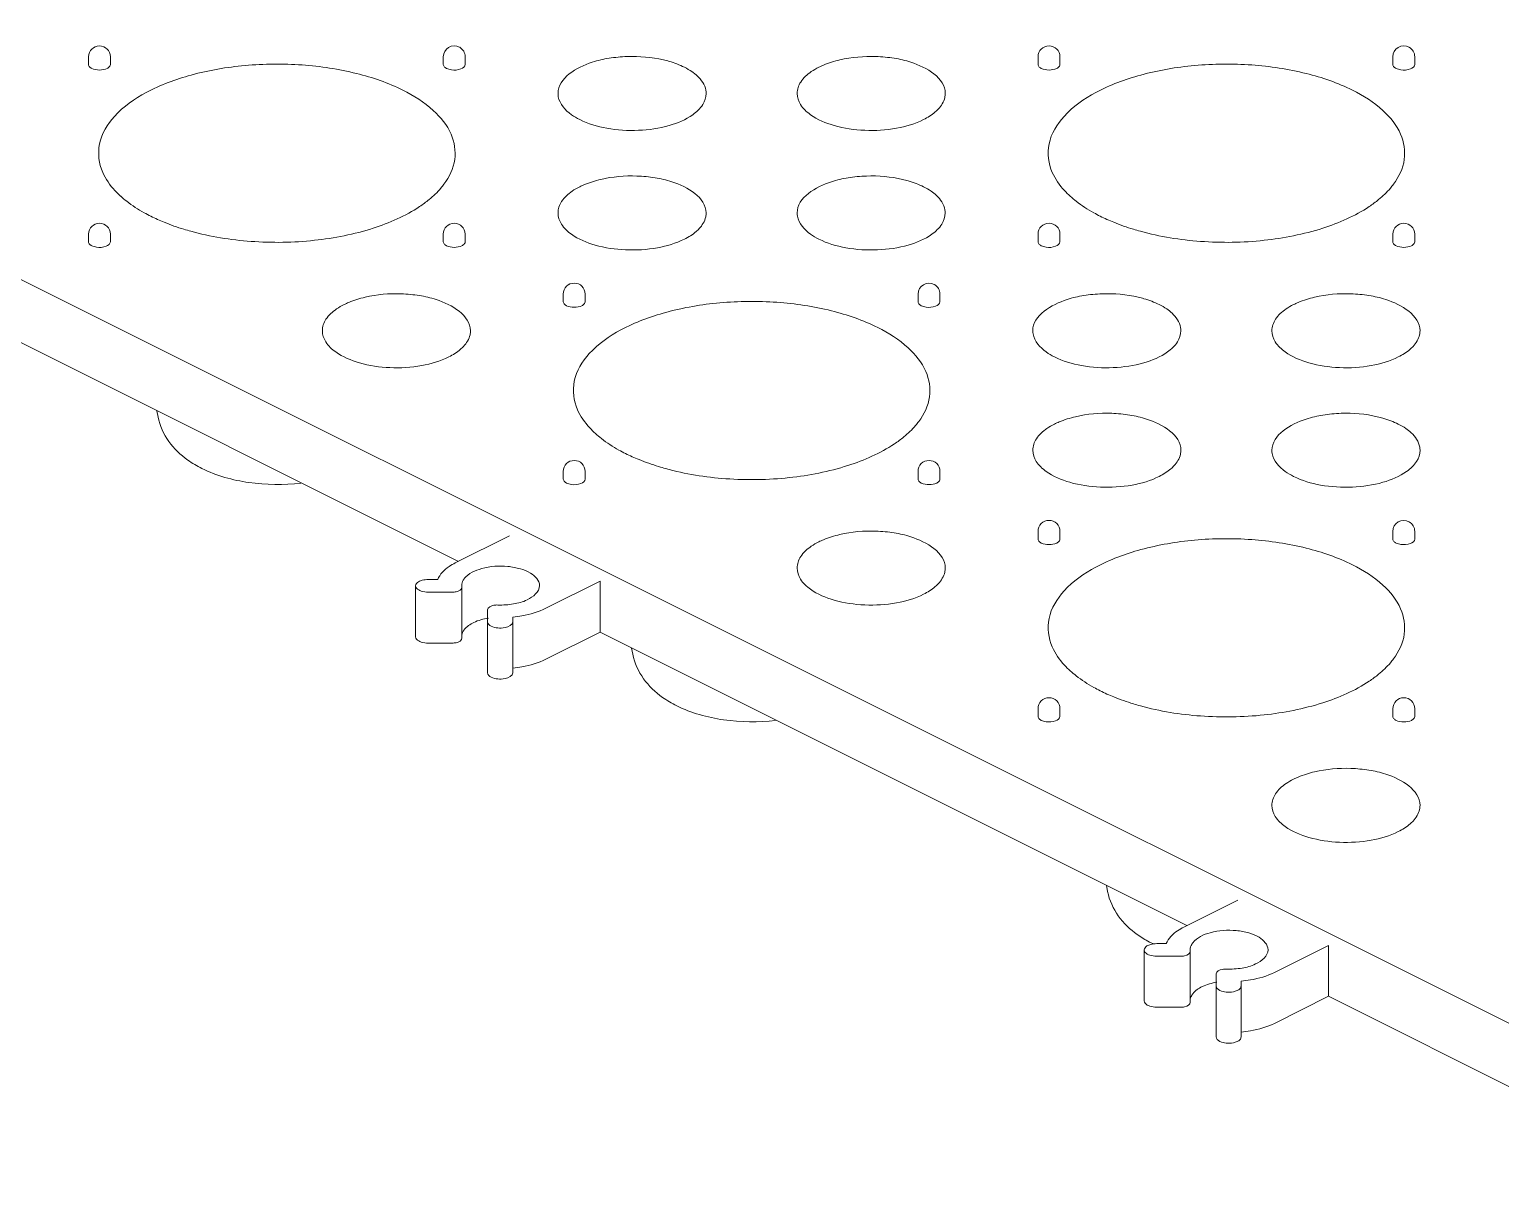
# Model space of a CAD drawing. Header units: millimetres. Extents: x 438 to 4638, y 478 to 3448.
# Drawn here: x 2893.2 to 2987.7, y 2395.2 to 2469.3 of the extents above; entities that cross this region are included whole.
import ezdxf

# ---------------------------------------------------------------- set-up
doc = ezdxf.new("R2010")
doc.units = ezdxf.units.MM

msp = doc.modelspace()

# ---------------------------------------------------------------- linework, layer by layer
at = {"lineweight": 5}
for p, q in [((3000.616, 2399.243), (2784.832, 2507.135)), ((2896.963, 2467.061), (2896.963, 2467.564)), ((2898.367, 2467.061), (2898.367, 2467.564)), ((2919.768, 2467.061), (2919.768, 2467.564)), ((2921.171, 2467.061), (2921.171, 2467.564)), ((2957.996, 2467.061), (2957.996, 2467.564)), ((2959.4, 2467.061), (2959.4, 2467.564)), ((2980.8, 2467.061), (2980.8, 2467.564)), ((2982.204, 2467.061), (2982.204, 2467.564)), ((2920.736, 2435.113), (2861.435, 2464.763)), ((2896.963, 2455.659), (2896.963, 2456.161)), ((2898.367, 2455.659), (2898.367, 2456.161)), ((2919.768, 2455.659), (2919.768, 2456.161)), ((2921.171, 2455.659), (2921.171, 2456.161)), ((2957.996, 2455.659), (2957.996, 2456.161)), ((2959.4, 2455.659), (2959.4, 2456.161)), ((2980.8, 2455.659), (2980.8, 2456.161)), ((2982.204, 2455.659), (2982.204, 2456.161)), ((2927.889, 2452.944), (2927.886, 2452.942)), ((2927.48, 2451.803), (2927.48, 2452.305)), ((2928.883, 2451.803), (2928.883, 2452.305)), ((2950.284, 2451.803), (2950.284, 2452.305)), ((2951.688, 2451.803), (2951.688, 2452.305)), ((2901.434, 2444.398), (2901.353, 2444.804)), ((2928.473, 2441.542), (2928.474, 2441.541)), ((2927.48, 2440.401), (2927.48, 2440.903)), ((2928.883, 2440.401), (2928.883, 2440.903)), ((2950.284, 2440.401), (2950.284, 2440.903)), ((2951.688, 2440.401), (2951.688, 2440.903)), ((2957.996, 2436.545), (2957.996, 2437.047)), ((2959.4, 2436.545), (2959.4, 2437.047)), ((2980.8, 2436.545), (2980.8, 2437.047)), ((2982.204, 2436.545), (2982.204, 2437.047)), ((2924.013, 2436.751), (2920.538, 2435.014)), ((2919.407, 2433.949), (2918.796, 2433.949)), ((2917.988, 2430.267), (2917.988, 2433.544)), ((2918.796, 2433.14), (2920.347, 2433.14)), ((2920.956, 2433.467), (2920.952, 2433.558)), ((2920.956, 2433.467), (2920.956, 2430.19)), ((2926.365, 2432.101), (2929.839, 2433.838)), ((2929.839, 2430.561), (2929.839, 2433.838)), ((2922.616, 2432.006), (2922.616, 2427.953)), ((2924.233, 2427.953), (2924.233, 2431.535)), ((2926.365, 2428.824), (2929.839, 2430.561)), ((2967.561, 2411.7), (2929.839, 2430.561)), ((2918.796, 2429.863), (2920.347, 2429.863)), ((2931.95, 2429.14), (2931.869, 2429.546)), ((2957.996, 2425.143), (2957.996, 2425.645)), ((2959.4, 2425.143), (2959.4, 2425.645)), ((2980.8, 2425.143), (2980.8, 2425.645)), ((2982.204, 2425.143), (2982.204, 2425.645)), ((2962.466, 2413.881), (2962.385, 2414.288)), ((2970.838, 2413.339), (2967.364, 2411.602)), ((2966.232, 2410.536), (2965.621, 2410.536)), ((2973.19, 2408.689), (2976.664, 2410.426)), ((2976.664, 2407.149), (2976.664, 2410.426)), ((2964.813, 2406.855), (2964.813, 2410.132)), ((2965.621, 2409.727), (2967.172, 2409.727)), ((2967.781, 2410.055), (2967.777, 2410.145)), ((2967.781, 2410.055), (2967.781, 2406.778)), ((2969.441, 2408.593), (2969.441, 2404.541)), ((2971.058, 2404.541), (2971.058, 2408.123)), ((2973.19, 2405.412), (2976.664, 2407.149)), ((3000.616, 2395.173), (2976.664, 2407.149)), ((2965.621, 2406.45), (2967.172, 2406.45))]:
    msp.add_line(p, q, dxfattribs=at)
for centre, radius, start, end in [((2897.665, 2467.564), 0.702, 0, 180), ((2920.469, 2467.564), 0.702, 61.60439, 180), ((2920.469, 2467.564), 0.702, 0, 59.73746), ((2958.698, 2467.564), 0.702, 0, 180), ((2981.502, 2467.564), 0.702, 61.60439, 180), ((2981.502, 2467.564), 0.702, 0, 59.73746), ((2928.342, 2465.203), 1.203, 179.97906, 189.90823), ((2935.456, 2465.204), 1.203, 359.97906, 9.90823), ((2903.603, 2463.647), 6.814, 227.83628, 232.08199), ((2964.635, 2463.647), 6.814, 227.83628, 232.08199), ((2950.826, 2457.519), 1.203, 359.97906, 9.90823), ((2897.665, 2456.161), 0.702, 0, 180), ((2906.467, 2468.35), 12.337, 243.50589, 247.92841), ((2920.469, 2456.161), 0.702, 0, 180), ((2943.711, 2457.518), 1.203, 179.97906, 189.90823), ((2958.698, 2456.161), 0.702, 0, 180), ((2967.499, 2468.35), 12.337, 243.50589, 247.92841), ((2981.502, 2456.161), 0.702, 0, 180), ((2928.182, 2452.305), 0.702, 0, 180), ((2950.986, 2452.305), 0.702, 61.60439, 180), ((2950.986, 2452.305), 0.702, 0, 59.73746), ((2965.973, 2449.946), 1.203, 359.97906, 9.90823), ((2958.858, 2449.945), 1.203, 179.97906, 189.90823), ((2934.119, 2448.389), 6.814, 227.83628, 232.08199), ((2981.342, 2442.261), 1.203, 359.97906, 9.90823), ((2928.182, 2440.903), 0.702, 0, 180), ((2936.983, 2453.092), 12.337, 243.50589, 247.92841), ((2950.986, 2440.903), 0.702, 0, 180), ((2974.227, 2442.26), 1.203, 179.97906, 189.90823), ((2958.698, 2437.047), 0.702, 0, 180), ((2981.502, 2437.047), 0.702, 61.60439, 180), ((2981.502, 2437.047), 0.702, 0, 59.73746), ((2964.635, 2433.131), 6.814, 227.83628, 232.08199), ((2967.499, 2437.833), 12.337, 243.50589, 247.92841), ((2958.698, 2425.645), 0.702, 0, 180), ((2981.502, 2425.645), 0.702, 0, 180), ((2965.669, 2411.559), 1.055, 240.53764, 258.19962)]:
    msp.add_arc(centre, radius, start, end, dxfattribs=at)
for points in [[(2896.964, 2467.061), (2896.964, 2467.03), (2896.973, 2466.998), (2896.987, 2466.971)], [(2919.768, 2467.061), (2919.768, 2467.03), (2919.777, 2466.998), (2919.791, 2466.971)], [(2957.996, 2467.061), (2957.996, 2467.03), (2958.005, 2466.998), (2958.02, 2466.971)], [(2980.8, 2467.061), (2980.8, 2467.03), (2980.809, 2466.998), (2980.824, 2466.971)], [(2919.973, 2466.813), (2920.071, 2466.764), (2920.18, 2466.737), (2920.288, 2466.722)], [(2935.265, 2466.886), (2935.432, 2466.803), (2935.594, 2466.709), (2935.748, 2466.604)], [(2943.419, 2466.604), (2943.573, 2466.709), (2943.735, 2466.803), (2943.902, 2466.886)], [(2981.006, 2466.813), (2981.103, 2466.764), (2981.212, 2466.737), (2981.32, 2466.722)], [(2928.05, 2458.919), (2928.204, 2459.025), (2928.366, 2459.118), (2928.533, 2459.202)], [(2950.634, 2459.202), (2950.801, 2459.118), (2950.963, 2459.025), (2951.117, 2458.919)], [(2918.854, 2458.379), (2918.659, 2458.218), (2918.455, 2458.068), (2918.245, 2457.928)], [(2979.887, 2458.379), (2979.691, 2458.218), (2979.487, 2458.068), (2979.277, 2457.928)], [(2896.964, 2455.659), (2896.963, 2455.628), (2896.973, 2455.596), (2896.987, 2455.569)], [(2897.169, 2455.411), (2897.267, 2455.362), (2897.376, 2455.335), (2897.484, 2455.32)], [(2919.768, 2455.659), (2919.768, 2455.628), (2919.777, 2455.596), (2919.791, 2455.569)], [(2957.996, 2455.659), (2957.996, 2455.628), (2958.005, 2455.596), (2958.02, 2455.569)], [(2958.201, 2455.411), (2958.299, 2455.362), (2958.408, 2455.335), (2958.516, 2455.32)], [(2980.8, 2455.659), (2980.8, 2455.628), (2980.809, 2455.596), (2980.824, 2455.569)], [(2912.903, 2451.345), (2913.057, 2451.45), (2913.219, 2451.544), (2913.386, 2451.627)], [(2927.48, 2451.803), (2927.48, 2451.772), (2927.489, 2451.74), (2927.504, 2451.712)], [(2950.284, 2451.803), (2950.284, 2451.772), (2950.293, 2451.74), (2950.308, 2451.712)], [(2950.489, 2451.555), (2950.587, 2451.506), (2950.696, 2451.479), (2950.804, 2451.464)], [(2965.781, 2451.628), (2965.948, 2451.545), (2966.11, 2451.451), (2966.264, 2451.346)], [(2973.936, 2451.346), (2974.089, 2451.451), (2974.251, 2451.545), (2974.418, 2451.628)], [(2958.566, 2443.661), (2958.72, 2443.767), (2958.882, 2443.86), (2959.049, 2443.944)], [(2981.151, 2443.944), (2981.317, 2443.86), (2981.48, 2443.767), (2981.633, 2443.661)], [(2949.37, 2443.12), (2949.175, 2442.96), (2948.971, 2442.81), (2948.761, 2442.67)], [(2903.341, 2441.632), (2903.629, 2441.427), (2903.936, 2441.247), (2904.253, 2441.088)], [(2927.48, 2440.401), (2927.48, 2440.37), (2927.489, 2440.338), (2927.504, 2440.31)], [(2927.685, 2440.153), (2927.783, 2440.104), (2927.892, 2440.077), (2928, 2440.062)], [(2950.284, 2440.401), (2950.284, 2440.37), (2950.293, 2440.338), (2950.308, 2440.31)], [(2943.419, 2436.087), (2943.573, 2436.192), (2943.735, 2436.286), (2943.902, 2436.369)], [(2957.996, 2436.545), (2957.996, 2436.514), (2958.005, 2436.482), (2958.02, 2436.454)], [(2980.8, 2436.545), (2980.8, 2436.514), (2980.809, 2436.482), (2980.824, 2436.454)], [(2981.006, 2436.297), (2981.103, 2436.248), (2981.212, 2436.221), (2981.32, 2436.206)], [(2979.887, 2427.862), (2979.691, 2427.702), (2979.487, 2427.552), (2979.277, 2427.412)], [(2933.858, 2426.374), (2934.146, 2426.169), (2934.452, 2425.989), (2934.769, 2425.83)], [(2957.996, 2425.143), (2957.996, 2425.112), (2958.005, 2425.08), (2958.02, 2425.052)], [(2958.201, 2424.895), (2958.299, 2424.846), (2958.408, 2424.819), (2958.516, 2424.804)], [(2980.8, 2425.143), (2980.8, 2425.112), (2980.809, 2425.08), (2980.824, 2425.052)], [(2973.936, 2420.828), (2974.089, 2420.934), (2974.251, 2421.028), (2974.418, 2421.111)], [(2964.374, 2411.116), (2964.621, 2410.94), (2964.882, 2410.782), (2965.15, 2410.641)]]:
    msp.add_open_spline(points, degree=3, dxfattribs=at)
for points, knots in [([(2897.875, 2460.129), (2897.627, 2460.691), (2897.461, 2462.077), (2898.649, 2463.983), (2900.782, 2465.453), (2903.668, 2466.522), (2907.066, 2467.099), (2910.657, 2467.131), (2914.092, 2466.616), (2916.228, 2465.884), (2917.171, 2465.412)], [0, 0, 0, 0, 0.078775, 0.164918, 0.273604, 0.406369, 0.556496, 0.713298, 0.864779, 1, 1, 1, 1]), ([(2898.162, 2466.813), (2898.192, 2466.828), (2898.285, 2466.882), (2898.367, 2466.985), (2898.367, 2467.061)], [0, 0, 0, 0, 0.307677, 1, 1, 1, 1]), ([(2920.288, 2466.722), (2920.49, 2466.695), (2920.812, 2466.695), (2921.171, 2466.931), (2921.171, 2467.061)], [0, 0, 0, 0, 0.61016, 1, 1, 1, 1]), ([(2927.139, 2465.203), (2927.139, 2466.197), (2928.782, 2467.132), (2930.427, 2467.489), (2931.977, 2467.641), (2933.153, 2467.537), (2933.911, 2467.36)], [0, 0, 0, 0, 0.392375, 0.538072, 0.692789, 1, 1, 1, 1]), ([(2933.911, 2467.36), (2934.035, 2467.332), (2934.498, 2467.211), (2934.951, 2467.044), (2935.265, 2466.886)], [0, 0, 0, 0, 0.265295, 1, 1, 1, 1]), ([(2943.902, 2466.886), (2944.002, 2466.936), (2944.438, 2467.135), (2944.899, 2467.277), (2945.256, 2467.36)], [0, 0, 0, 0, 0.233733, 1, 1, 1, 1]), ([(2945.256, 2467.36), (2946.014, 2467.537), (2947.19, 2467.641), (2948.74, 2467.489), (2950.385, 2467.132), (2952.028, 2466.197), (2952.029, 2465.203)], [0, 0, 0, 0, 0.307211, 0.461928, 0.607625, 1, 1, 1, 1]), ([(2958.907, 2460.129), (2958.659, 2460.691), (2958.493, 2462.077), (2959.681, 2463.983), (2961.815, 2465.453), (2964.701, 2466.522), (2968.099, 2467.099), (2971.69, 2467.131), (2975.124, 2466.616), (2977.26, 2465.884), (2978.204, 2465.412)], [0, 0, 0, 0, 0.078775, 0.164918, 0.273604, 0.406369, 0.556496, 0.713298, 0.864779, 1, 1, 1, 1]), ([(2959.194, 2466.813), (2959.224, 2466.828), (2959.318, 2466.882), (2959.4, 2466.985), (2959.4, 2467.061)], [0, 0, 0, 0, 0.307677, 1, 1, 1, 1]), ([(2981.32, 2466.722), (2981.522, 2466.695), (2981.844, 2466.695), (2982.204, 2466.931), (2982.204, 2467.061)], [0, 0, 0, 0, 0.61016, 1, 1, 1, 1]), ([(2896.987, 2466.971), (2897.015, 2466.92), (2897.078, 2466.863), (2897.148, 2466.824), (2897.169, 2466.813)], [0, 0, 0, 0, 0.712516, 1, 1, 1, 1]), ([(2897.169, 2466.813), (2897.32, 2466.738), (2897.665, 2466.683), (2898.011, 2466.738), (2898.162, 2466.813)], [0, 0, 0, 0, 0.499885, 1, 1, 1, 1]), ([(2919.791, 2466.971), (2919.819, 2466.92), (2919.883, 2466.863), (2919.953, 2466.824), (2919.973, 2466.813)], [0, 0, 0, 0, 0.714475, 1, 1, 1, 1]), ([(2935.748, 2466.604), (2935.868, 2466.521), (2936.264, 2466.215), (2936.58, 2465.763), (2936.641, 2465.411)], [0, 0, 0, 0, 0.290409, 1, 1, 1, 1]), ([(2942.508, 2465.203), (2942.508, 2465.461), (2942.715, 2466.036), (2943.159, 2466.424), (2943.419, 2466.604)], [0, 0, 0, 0, 0.448376, 1, 1, 1, 1]), ([(2958.02, 2466.971), (2958.047, 2466.92), (2958.111, 2466.863), (2958.181, 2466.824), (2958.201, 2466.813)], [0, 0, 0, 0, 0.712516, 1, 1, 1, 1]), ([(2958.201, 2466.813), (2958.353, 2466.738), (2958.698, 2466.683), (2959.043, 2466.738), (2959.194, 2466.813)], [0, 0, 0, 0, 0.499885, 1, 1, 1, 1]), ([(2980.824, 2466.971), (2980.851, 2466.92), (2980.915, 2466.863), (2980.985, 2466.824), (2981.006, 2466.813)], [0, 0, 0, 0, 0.714475, 1, 1, 1, 1]), ([(2917.171, 2465.412), (2917.872, 2465.062), (2919.085, 2464.299), (2920.373, 2462.736), (2920.673, 2460.9), (2920.155, 2459.828), (2919.81, 2459.364)], [0, 0, 0, 0, 0.307753, 0.557418, 0.772592, 1, 1, 1, 1]), ([(2936.659, 2465.203), (2936.659, 2464.954), (2936.467, 2464.398), (2936.046, 2464.015), (2935.799, 2463.838)], [0, 0, 0, 0, 0.450829, 1, 1, 1, 1]), ([(2943.369, 2463.838), (2943.121, 2464.015), (2942.701, 2464.398), (2942.508, 2464.954), (2942.508, 2465.203)], [0, 0, 0, 0, 0.549171, 1, 1, 1, 1]), ([(2952.029, 2465.203), (2952.029, 2465.116), (2951.988, 2464.743), (2951.777, 2464.406), (2951.583, 2464.197)], [0, 0, 0, 0, 0.233438, 1, 1, 1, 1]), ([(2978.204, 2465.412), (2978.904, 2465.062), (2980.117, 2464.299), (2981.405, 2462.736), (2981.705, 2460.9), (2981.188, 2459.828), (2980.843, 2459.364)], [0, 0, 0, 0, 0.307753, 0.557418, 0.772592, 1, 1, 1, 1]), ([(2928.533, 2463.52), (2928.348, 2463.613), (2927.763, 2463.949), (2927.239, 2464.525), (2927.157, 2464.996)], [0, 0, 0, 0, 0.301911, 1, 1, 1, 1]), ([(2935.799, 2463.838), (2935.345, 2463.514), (2934.192, 2463.038), (2932.298, 2462.762), (2930.335, 2462.881), (2929.077, 2463.248), (2928.533, 2463.52)], [0, 0, 0, 0, 0.22187, 0.48602, 0.757803, 1, 1, 1, 1]), ([(2950.634, 2463.52), (2950.091, 2463.248), (2948.832, 2462.881), (2946.869, 2462.762), (2944.976, 2463.038), (2943.822, 2463.514), (2943.369, 2463.838)], [0, 0, 0, 0, 0.242197, 0.51398, 0.77813, 1, 1, 1, 1]), ([(2951.583, 2464.197), (2951.522, 2464.132), (2951.239, 2463.863), (2950.903, 2463.655), (2950.634, 2463.52)], [0, 0, 0, 0, 0.227969, 1, 1, 1, 1]), ([(2899.028, 2458.596), (2898.9, 2458.713), (2898.443, 2459.163), (2898.063, 2459.7), (2897.875, 2460.129)], [0, 0, 0, 0, 0.270676, 1, 1, 1, 1]), ([(2928.533, 2459.202), (2928.633, 2459.252), (2929.069, 2459.45), (2929.53, 2459.592), (2929.887, 2459.676)], [0, 0, 0, 0, 0.233733, 1, 1, 1, 1]), ([(2929.887, 2459.676), (2930.644, 2459.853), (2931.821, 2459.957), (2933.371, 2459.804), (2935.016, 2459.447), (2936.659, 2458.512), (2936.659, 2457.519)], [0, 0, 0, 0, 0.307211, 0.461928, 0.607625, 1, 1, 1, 1]), ([(2942.508, 2457.519), (2942.509, 2458.512), (2944.152, 2459.447), (2945.796, 2459.804), (2947.346, 2459.957), (2948.523, 2459.853), (2949.28, 2459.676)], [0, 0, 0, 0, 0.392375, 0.538072, 0.692789, 1, 1, 1, 1]), ([(2949.28, 2459.676), (2949.404, 2459.647), (2949.867, 2459.526), (2950.32, 2459.359), (2950.634, 2459.202)], [0, 0, 0, 0, 0.265295, 1, 1, 1, 1]), ([(2960.061, 2458.596), (2959.932, 2458.713), (2959.475, 2459.163), (2959.095, 2459.7), (2958.907, 2460.129)], [0, 0, 0, 0, 0.270676, 1, 1, 1, 1]), ([(2919.81, 2459.364), (2919.745, 2459.277), (2919.459, 2458.919), (2919.124, 2458.6), (2918.854, 2458.379)], [0, 0, 0, 0, 0.237015, 1, 1, 1, 1]), ([(2927.139, 2457.519), (2927.138, 2457.776), (2927.345, 2458.352), (2927.789, 2458.74), (2928.05, 2458.919)], [0, 0, 0, 0, 0.448376, 1, 1, 1, 1]), ([(2951.117, 2458.919), (2951.237, 2458.836), (2951.633, 2458.53), (2951.949, 2458.078), (2952.011, 2457.726)], [0, 0, 0, 0, 0.290409, 1, 1, 1, 1]), ([(2980.843, 2459.364), (2980.778, 2459.277), (2980.491, 2458.919), (2980.157, 2458.6), (2979.887, 2458.379)], [0, 0, 0, 0, 0.237015, 1, 1, 1, 1]), ([(2900.963, 2457.308), (2900.82, 2457.38), (2900.282, 2457.664), (2899.768, 2457.995), (2899.415, 2458.271)], [0, 0, 0, 0, 0.263158, 1, 1, 1, 1]), ([(2918.245, 2457.928), (2917.332, 2457.318), (2915.112, 2456.356), (2911.422, 2455.634), (2907.452, 2455.57), (2904.799, 2455.994), (2903.538, 2456.341)], [0, 0, 0, 0, 0.217513, 0.471777, 0.74107, 1, 1, 1, 1]), ([(2961.996, 2457.308), (2961.853, 2457.38), (2961.315, 2457.664), (2960.801, 2457.995), (2960.447, 2458.271)], [0, 0, 0, 0, 0.263158, 1, 1, 1, 1]), ([(2979.277, 2457.928), (2978.364, 2457.318), (2976.144, 2456.356), (2972.454, 2455.634), (2968.484, 2455.57), (2965.831, 2455.994), (2964.57, 2456.341)], [0, 0, 0, 0, 0.217513, 0.471777, 0.74107, 1, 1, 1, 1]), ([(2903.538, 2456.341), (2903.389, 2456.382), (2902.812, 2456.55), (2902.244, 2456.749), (2901.831, 2456.917)], [0, 0, 0, 0, 0.257593, 1, 1, 1, 1]), ([(2927.999, 2456.153), (2927.752, 2456.33), (2927.331, 2456.713), (2927.139, 2457.269), (2927.139, 2457.519)], [0, 0, 0, 0, 0.549171, 1, 1, 1, 1]), ([(2936.659, 2457.519), (2936.659, 2457.432), (2936.619, 2457.059), (2936.408, 2456.721), (2936.214, 2456.513)], [0, 0, 0, 0, 0.233438, 1, 1, 1, 1]), ([(2943.902, 2455.835), (2943.717, 2455.928), (2943.133, 2456.264), (2942.608, 2456.841), (2942.526, 2457.311)], [0, 0, 0, 0, 0.301911, 1, 1, 1, 1]), ([(2952.029, 2457.519), (2952.028, 2457.269), (2951.836, 2456.713), (2951.415, 2456.33), (2951.168, 2456.153)], [0, 0, 0, 0, 0.450829, 1, 1, 1, 1]), ([(2964.57, 2456.341), (2964.421, 2456.382), (2963.844, 2456.55), (2963.277, 2456.749), (2962.864, 2456.917)], [0, 0, 0, 0, 0.257593, 1, 1, 1, 1]), ([(2935.265, 2455.835), (2934.721, 2455.564), (2933.463, 2455.197), (2931.5, 2455.077), (2929.606, 2455.354), (2928.453, 2455.83), (2927.999, 2456.153)], [0, 0, 0, 0, 0.242197, 0.51398, 0.77813, 1, 1, 1, 1]), ([(2936.214, 2456.513), (2936.153, 2456.448), (2935.87, 2456.179), (2935.534, 2455.97), (2935.265, 2455.835)], [0, 0, 0, 0, 0.227969, 1, 1, 1, 1]), ([(2951.168, 2456.153), (2950.714, 2455.83), (2949.561, 2455.354), (2947.667, 2455.077), (2945.704, 2455.197), (2944.446, 2455.564), (2943.902, 2455.835)], [0, 0, 0, 0, 0.22187, 0.48602, 0.757803, 1, 1, 1, 1]), ([(2896.987, 2455.569), (2897.015, 2455.518), (2897.079, 2455.461), (2897.148, 2455.422), (2897.169, 2455.411)], [0, 0, 0, 0, 0.714475, 1, 1, 1, 1]), ([(2897.484, 2455.32), (2897.686, 2455.293), (2898.008, 2455.293), (2898.367, 2455.529), (2898.367, 2455.659)], [0, 0, 0, 0, 0.61016, 1, 1, 1, 1]), ([(2919.791, 2455.569), (2919.819, 2455.518), (2919.882, 2455.461), (2919.952, 2455.422), (2919.973, 2455.411)], [0, 0, 0, 0, 0.712516, 1, 1, 1, 1]), ([(2919.973, 2455.411), (2920.124, 2455.336), (2920.469, 2455.281), (2920.815, 2455.336), (2920.966, 2455.411)], [0, 0, 0, 0, 0.499885, 1, 1, 1, 1]), ([(2920.966, 2455.411), (2920.996, 2455.426), (2921.089, 2455.48), (2921.171, 2455.583), (2921.171, 2455.659)], [0, 0, 0, 0, 0.307677, 1, 1, 1, 1]), ([(2958.02, 2455.569), (2958.047, 2455.518), (2958.111, 2455.461), (2958.181, 2455.422), (2958.201, 2455.411)], [0, 0, 0, 0, 0.714475, 1, 1, 1, 1]), ([(2958.516, 2455.32), (2958.718, 2455.293), (2959.04, 2455.293), (2959.4, 2455.529), (2959.4, 2455.659)], [0, 0, 0, 0, 0.61016, 1, 1, 1, 1]), ([(2980.824, 2455.569), (2980.851, 2455.518), (2980.915, 2455.461), (2980.985, 2455.422), (2981.006, 2455.411)], [0, 0, 0, 0, 0.712516, 1, 1, 1, 1]), ([(2981.006, 2455.411), (2981.157, 2455.336), (2981.502, 2455.281), (2981.847, 2455.336), (2981.998, 2455.411)], [0, 0, 0, 0, 0.499885, 1, 1, 1, 1]), ([(2981.998, 2455.411), (2982.028, 2455.426), (2982.122, 2455.48), (2982.204, 2455.583), (2982.204, 2455.659)], [0, 0, 0, 0, 0.307677, 1, 1, 1, 1]), ([(2913.386, 2451.627), (2913.486, 2451.677), (2913.922, 2451.876), (2914.383, 2452.018), (2914.74, 2452.101)], [0, 0, 0, 0, 0.233733, 1, 1, 1, 1]), ([(2914.74, 2452.101), (2915.498, 2452.278), (2916.674, 2452.382), (2918.224, 2452.229), (2919.869, 2451.873), (2921.512, 2450.937), (2921.512, 2449.944)], [0, 0, 0, 0, 0.307211, 0.461928, 0.607625, 1, 1, 1, 1]), ([(2957.655, 2449.945), (2957.656, 2450.939), (2959.299, 2451.874), (2960.943, 2452.231), (2962.493, 2452.383), (2963.67, 2452.279), (2964.427, 2452.102)], [0, 0, 0, 0, 0.392375, 0.538072, 0.692789, 1, 1, 1, 1]), ([(2964.427, 2452.102), (2964.551, 2452.074), (2965.014, 2451.953), (2965.467, 2451.786), (2965.781, 2451.628)], [0, 0, 0, 0, 0.265295, 1, 1, 1, 1]), ([(2974.418, 2451.628), (2974.518, 2451.678), (2974.954, 2451.877), (2975.415, 2452.019), (2975.773, 2452.102)], [0, 0, 0, 0, 0.233733, 1, 1, 1, 1]), ([(2975.773, 2452.102), (2976.53, 2452.279), (2977.706, 2452.383), (2979.256, 2452.231), (2980.901, 2451.874), (2982.544, 2450.939), (2982.545, 2449.945)], [0, 0, 0, 0, 0.307211, 0.461928, 0.607625, 1, 1, 1, 1]), ([(2911.992, 2449.944), (2911.991, 2450.201), (2912.198, 2450.777), (2912.642, 2451.165), (2912.903, 2451.345)], [0, 0, 0, 0, 0.448376, 1, 1, 1, 1]), ([(2927.504, 2451.712), (2927.531, 2451.662), (2927.595, 2451.605), (2927.664, 2451.566), (2927.685, 2451.555)], [0, 0, 0, 0, 0.712516, 1, 1, 1, 1]), ([(2927.685, 2451.555), (2927.836, 2451.48), (2928.182, 2451.425), (2928.527, 2451.48), (2928.678, 2451.555)], [0, 0, 0, 0, 0.499885, 1, 1, 1, 1]), ([(2928.391, 2444.87), (2928.143, 2445.433), (2927.977, 2446.818), (2929.165, 2448.725), (2931.299, 2450.194), (2934.185, 2451.264), (2937.582, 2451.84), (2941.173, 2451.873), (2944.608, 2451.357), (2946.744, 2450.626), (2947.688, 2450.154)], [0, 0, 0, 0, 0.078775, 0.164918, 0.273604, 0.406369, 0.556496, 0.713298, 0.864779, 1, 1, 1, 1]), ([(2928.678, 2451.555), (2928.708, 2451.57), (2928.802, 2451.624), (2928.883, 2451.727), (2928.883, 2451.803)], [0, 0, 0, 0, 0.307677, 1, 1, 1, 1]), ([(2950.308, 2451.712), (2950.335, 2451.662), (2950.399, 2451.605), (2950.469, 2451.565), (2950.489, 2451.555)], [0, 0, 0, 0, 0.714475, 1, 1, 1, 1]), ([(2950.804, 2451.464), (2951.006, 2451.437), (2951.328, 2451.437), (2951.687, 2451.673), (2951.687, 2451.803)], [0, 0, 0, 0, 0.61016, 1, 1, 1, 1]), ([(2966.264, 2451.346), (2966.384, 2451.263), (2966.78, 2450.957), (2967.096, 2450.505), (2967.158, 2450.153)], [0, 0, 0, 0, 0.290409, 1, 1, 1, 1]), ([(2973.024, 2449.945), (2973.024, 2450.202), (2973.231, 2450.778), (2973.675, 2451.166), (2973.936, 2451.346)], [0, 0, 0, 0, 0.448376, 1, 1, 1, 1]), ([(2947.688, 2450.154), (2948.388, 2449.804), (2949.601, 2449.041), (2950.889, 2447.478), (2951.189, 2445.642), (2950.671, 2444.57), (2950.326, 2444.106)], [0, 0, 0, 0, 0.307753, 0.557418, 0.772592, 1, 1, 1, 1]), ([(2912.852, 2448.579), (2912.605, 2448.755), (2912.184, 2449.138), (2911.992, 2449.694), (2911.992, 2449.944)], [0, 0, 0, 0, 0.549171, 1, 1, 1, 1]), ([(2921.512, 2449.944), (2921.512, 2449.857), (2921.472, 2449.484), (2921.261, 2449.147), (2921.067, 2448.938)], [0, 0, 0, 0, 0.233438, 1, 1, 1, 1]), ([(2959.049, 2448.262), (2958.864, 2448.354), (2958.28, 2448.691), (2957.755, 2449.267), (2957.673, 2449.738)], [0, 0, 0, 0, 0.301911, 1, 1, 1, 1]), ([(2967.176, 2449.945), (2967.175, 2449.695), (2966.983, 2449.139), (2966.562, 2448.757), (2966.315, 2448.58)], [0, 0, 0, 0, 0.450829, 1, 1, 1, 1]), ([(2973.885, 2448.58), (2973.637, 2448.757), (2973.217, 2449.139), (2973.024, 2449.695), (2973.024, 2449.945)], [0, 0, 0, 0, 0.549171, 1, 1, 1, 1]), ([(2982.545, 2449.945), (2982.545, 2449.858), (2982.504, 2449.485), (2982.294, 2449.148), (2982.099, 2448.939)], [0, 0, 0, 0, 0.233438, 1, 1, 1, 1]), ([(2920.118, 2448.261), (2919.574, 2447.989), (2918.316, 2447.622), (2916.353, 2447.503), (2914.459, 2447.779), (2913.306, 2448.255), (2912.852, 2448.579)], [0, 0, 0, 0, 0.242197, 0.51398, 0.77813, 1, 1, 1, 1]), ([(2921.067, 2448.938), (2921.006, 2448.873), (2920.723, 2448.604), (2920.387, 2448.395), (2920.118, 2448.261)], [0, 0, 0, 0, 0.227969, 1, 1, 1, 1]), ([(2966.315, 2448.58), (2965.861, 2448.256), (2964.708, 2447.78), (2962.814, 2447.504), (2960.851, 2447.623), (2959.593, 2447.99), (2959.049, 2448.262)], [0, 0, 0, 0, 0.22187, 0.48602, 0.757803, 1, 1, 1, 1]), ([(2981.151, 2448.262), (2980.607, 2447.99), (2979.348, 2447.623), (2977.386, 2447.504), (2975.492, 2447.78), (2974.338, 2448.256), (2973.885, 2448.58)], [0, 0, 0, 0, 0.242197, 0.51398, 0.77813, 1, 1, 1, 1]), ([(2982.099, 2448.939), (2982.038, 2448.874), (2981.755, 2448.605), (2981.42, 2448.397), (2981.151, 2448.262)], [0, 0, 0, 0, 0.227969, 1, 1, 1, 1]), ([(2901.434, 2444.398), (2901.545, 2443.839), (2902.031, 2442.762), (2902.877, 2441.963), (2903.341, 2441.632)], [0, 0, 0, 0, 0.499592, 1, 1, 1, 1]), ([(2929.545, 2443.338), (2929.416, 2443.455), (2928.959, 2443.905), (2928.579, 2444.442), (2928.391, 2444.87)], [0, 0, 0, 0, 0.270676, 1, 1, 1, 1]), ([(2959.049, 2443.944), (2959.149, 2443.994), (2959.585, 2444.192), (2960.046, 2444.334), (2960.403, 2444.418)], [0, 0, 0, 0, 0.233733, 1, 1, 1, 1]), ([(2960.403, 2444.418), (2961.161, 2444.595), (2962.337, 2444.699), (2963.887, 2444.546), (2965.532, 2444.189), (2967.175, 2443.254), (2967.176, 2442.261)], [0, 0, 0, 0, 0.307211, 0.461928, 0.607625, 1, 1, 1, 1]), ([(2973.024, 2442.261), (2973.025, 2443.254), (2974.668, 2444.189), (2976.312, 2444.546), (2977.862, 2444.699), (2979.039, 2444.595), (2979.796, 2444.418)], [0, 0, 0, 0, 0.392375, 0.538072, 0.692789, 1, 1, 1, 1]), ([(2979.796, 2444.418), (2979.92, 2444.389), (2980.383, 2444.268), (2980.836, 2444.101), (2981.151, 2443.944)], [0, 0, 0, 0, 0.265295, 1, 1, 1, 1]), ([(2950.326, 2444.106), (2950.261, 2444.019), (2949.975, 2443.661), (2949.641, 2443.342), (2949.37, 2443.12)], [0, 0, 0, 0, 0.237015, 1, 1, 1, 1]), ([(2957.655, 2442.261), (2957.655, 2442.518), (2957.862, 2443.094), (2958.306, 2443.482), (2958.566, 2443.661)], [0, 0, 0, 0, 0.448376, 1, 1, 1, 1]), ([(2981.633, 2443.661), (2981.754, 2443.578), (2982.149, 2443.272), (2982.465, 2442.82), (2982.527, 2442.468)], [0, 0, 0, 0, 0.290409, 1, 1, 1, 1]), ([(2931.48, 2442.05), (2931.336, 2442.122), (2930.798, 2442.406), (2930.284, 2442.737), (2929.931, 2443.013)], [0, 0, 0, 0, 0.263158, 1, 1, 1, 1]), ([(2948.761, 2442.67), (2947.848, 2442.059), (2945.628, 2441.098), (2941.938, 2440.376), (2937.968, 2440.312), (2935.315, 2440.736), (2934.054, 2441.083)], [0, 0, 0, 0, 0.217513, 0.471777, 0.74107, 1, 1, 1, 1]), ([(2934.054, 2441.083), (2933.905, 2441.124), (2933.328, 2441.291), (2932.76, 2441.491), (2932.347, 2441.659)], [0, 0, 0, 0, 0.257593, 1, 1, 1, 1]), ([(2958.516, 2440.895), (2958.268, 2441.072), (2957.848, 2441.455), (2957.655, 2442.011), (2957.655, 2442.261)], [0, 0, 0, 0, 0.549171, 1, 1, 1, 1]), ([(2967.176, 2442.261), (2967.176, 2442.174), (2967.135, 2441.801), (2966.924, 2441.463), (2966.73, 2441.255)], [0, 0, 0, 0, 0.233438, 1, 1, 1, 1]), ([(2974.418, 2440.577), (2974.233, 2440.67), (2973.649, 2441.006), (2973.124, 2441.582), (2973.042, 2442.053)], [0, 0, 0, 0, 0.301911, 1, 1, 1, 1]), ([(2982.545, 2442.261), (2982.545, 2442.011), (2982.352, 2441.455), (2981.932, 2441.072), (2981.684, 2440.895)], [0, 0, 0, 0, 0.450829, 1, 1, 1, 1]), ([(2904.253, 2441.088), (2905.19, 2440.62), (2907.316, 2440.036), (2909.503, 2440.018), (2910.609, 2440.153)], [0, 0, 0, 0, 0.484563, 1, 1, 1, 1]), ([(2965.781, 2440.577), (2965.238, 2440.305), (2963.979, 2439.939), (2962.016, 2439.819), (2960.123, 2440.095), (2958.969, 2440.572), (2958.516, 2440.895)], [0, 0, 0, 0, 0.242197, 0.51398, 0.77813, 1, 1, 1, 1]), ([(2966.73, 2441.255), (2966.669, 2441.19), (2966.386, 2440.921), (2966.05, 2440.712), (2965.781, 2440.577)], [0, 0, 0, 0, 0.227969, 1, 1, 1, 1]), ([(2981.684, 2440.895), (2981.231, 2440.572), (2980.077, 2440.095), (2978.183, 2439.819), (2976.22, 2439.939), (2974.962, 2440.305), (2974.418, 2440.577)], [0, 0, 0, 0, 0.22187, 0.48602, 0.757803, 1, 1, 1, 1]), ([(2927.504, 2440.31), (2927.531, 2440.26), (2927.595, 2440.203), (2927.665, 2440.163), (2927.685, 2440.153)], [0, 0, 0, 0, 0.714475, 1, 1, 1, 1]), ([(2928, 2440.062), (2928.202, 2440.035), (2928.524, 2440.035), (2928.883, 2440.271), (2928.883, 2440.401)], [0, 0, 0, 0, 0.61016, 1, 1, 1, 1]), ([(2950.308, 2440.31), (2950.335, 2440.26), (2950.399, 2440.203), (2950.469, 2440.163), (2950.489, 2440.153)], [0, 0, 0, 0, 0.712516, 1, 1, 1, 1]), ([(2950.489, 2440.153), (2950.64, 2440.078), (2950.986, 2440.023), (2951.331, 2440.078), (2951.482, 2440.153)], [0, 0, 0, 0, 0.499885, 1, 1, 1, 1]), ([(2951.482, 2440.153), (2951.512, 2440.168), (2951.606, 2440.222), (2951.688, 2440.325), (2951.687, 2440.401)], [0, 0, 0, 0, 0.307677, 1, 1, 1, 1]), ([(2943.902, 2436.369), (2944.002, 2436.419), (2944.438, 2436.618), (2944.899, 2436.76), (2945.256, 2436.843)], [0, 0, 0, 0, 0.233733, 1, 1, 1, 1]), ([(2945.256, 2436.843), (2946.014, 2437.02), (2947.19, 2437.124), (2948.74, 2436.971), (2950.385, 2436.615), (2952.028, 2435.679), (2952.029, 2434.686)], [0, 0, 0, 0, 0.307211, 0.461928, 0.607625, 1, 1, 1, 1]), ([(2942.508, 2434.686), (2942.508, 2434.943), (2942.715, 2435.519), (2943.159, 2435.907), (2943.419, 2436.087)], [0, 0, 0, 0, 0.448376, 1, 1, 1, 1]), ([(2958.02, 2436.454), (2958.047, 2436.404), (2958.111, 2436.347), (2958.181, 2436.307), (2958.201, 2436.297)], [0, 0, 0, 0, 0.712516, 1, 1, 1, 1]), ([(2958.201, 2436.297), (2958.353, 2436.222), (2958.698, 2436.167), (2959.043, 2436.221), (2959.194, 2436.297)], [0, 0, 0, 0, 0.499885, 1, 1, 1, 1]), ([(2958.907, 2429.612), (2958.659, 2430.175), (2958.493, 2431.56), (2959.681, 2433.467), (2961.815, 2434.936), (2964.701, 2436.006), (2968.099, 2436.582), (2971.69, 2436.614), (2975.124, 2436.099), (2977.26, 2435.368), (2978.204, 2434.896)], [0, 0, 0, 0, 0.078775, 0.164918, 0.273604, 0.406369, 0.556496, 0.713298, 0.864779, 1, 1, 1, 1]), ([(2959.194, 2436.297), (2959.224, 2436.312), (2959.318, 2436.366), (2959.4, 2436.469), (2959.4, 2436.545)], [0, 0, 0, 0, 0.307677, 1, 1, 1, 1]), ([(2980.824, 2436.454), (2980.851, 2436.404), (2980.915, 2436.347), (2980.985, 2436.307), (2981.006, 2436.297)], [0, 0, 0, 0, 0.714475, 1, 1, 1, 1]), ([(2981.32, 2436.206), (2981.522, 2436.179), (2981.844, 2436.179), (2982.204, 2436.415), (2982.204, 2436.545)], [0, 0, 0, 0, 0.61016, 1, 1, 1, 1]), ([(2920.538, 2435.014), (2920.401, 2434.946), (2919.949, 2434.688), (2919.54, 2434.294), (2919.407, 2433.949)], [0, 0, 0, 0, 0.293676, 1, 1, 1, 1]), ([(2978.204, 2434.896), (2978.904, 2434.546), (2980.117, 2433.783), (2981.405, 2432.22), (2981.705, 2430.384), (2981.188, 2429.312), (2980.843, 2428.848)], [0, 0, 0, 0, 0.307753, 0.557418, 0.772592, 1, 1, 1, 1]), ([(2918.796, 2433.949), (2918.666, 2433.949), (2918.495, 2433.928), (2918.333, 2433.876), (2918.296, 2433.862)], [0, 0, 0, 0, 0.766508, 1, 1, 1, 1]), ([(2920.949, 2433.558), (2920.95, 2433.676), (2921, 2433.84), (2921.091, 2433.974), (2921.118, 2434.009)], [0, 0, 0, 0, 0.729296, 1, 1, 1, 1]), ([(2921.118, 2434.009), (2921.38, 2434.349), (2922.364, 2434.774), (2923.624, 2434.863), (2924.695, 2434.667), (2925.464, 2434.379), (2925.954, 2433.887), (2925.954, 2433.558)], [0, 0, 0, 0, 0.234261, 0.5407, 0.690411, 0.82047, 1, 1, 1, 1]), ([(2943.369, 2433.321), (2943.121, 2433.497), (2942.701, 2433.88), (2942.508, 2434.436), (2942.508, 2434.686)], [0, 0, 0, 0, 0.549171, 1, 1, 1, 1]), ([(2952.029, 2434.686), (2952.029, 2434.599), (2951.988, 2434.226), (2951.777, 2433.888), (2951.583, 2433.68)], [0, 0, 0, 0, 0.233438, 1, 1, 1, 1]), ([(2918.296, 2433.862), (2918.251, 2433.844), (2918.117, 2433.783), (2917.988, 2433.648), (2917.988, 2433.544)], [0, 0, 0, 0, 0.318316, 1, 1, 1, 1]), ([(2917.988, 2433.544), (2917.988, 2433.489), (2918.069, 2433.32), (2918.379, 2433.177), (2918.645, 2433.14), (2918.796, 2433.14)], [0, 0, 0, 0, 0.171507, 0.531423, 1, 1, 1, 1]), ([(2920.347, 2433.14), (2920.429, 2433.14), (2920.647, 2433.152), (2920.979, 2433.311), (2920.956, 2433.467)], [0, 0, 0, 0, 0.340556, 1, 1, 1, 1]), ([(2925.954, 2433.558), (2925.953, 2433.153), (2925.24, 2432.593), (2924.263, 2432.347), (2923.608, 2432.298), (2923.27, 2432.31)], [0, 0, 0, 0, 0.386721, 0.677283, 1, 1, 1, 1]), ([(2950.634, 2433.003), (2950.091, 2432.731), (2948.832, 2432.364), (2946.869, 2432.245), (2944.976, 2432.521), (2943.822, 2432.997), (2943.369, 2433.321)], [0, 0, 0, 0, 0.242197, 0.51398, 0.77813, 1, 1, 1, 1]), ([(2951.583, 2433.68), (2951.522, 2433.615), (2951.239, 2433.346), (2950.903, 2433.137), (2950.634, 2433.003)], [0, 0, 0, 0, 0.227969, 1, 1, 1, 1]), ([(2923.27, 2432.31), (2923.188, 2432.313), (2922.959, 2432.304), (2922.616, 2432.172), (2922.616, 2432.006)], [0, 0, 0, 0, 0.330935, 1, 1, 1, 1]), ([(2924.233, 2431.535), (2924.431, 2431.554), (2925.161, 2431.653), (2925.883, 2431.86), (2926.365, 2432.101)], [0, 0, 0, 0, 0.26934, 1, 1, 1, 1]), ([(2921.117, 2430.731), (2921.271, 2430.931), (2921.778, 2431.262), (2922.34, 2431.414), (2922.662, 2431.468)], [0, 0, 0, 0, 0.436748, 1, 1, 1, 1]), ([(2922.616, 2431.23), (2922.616, 2431.106), (2922.869, 2430.893), (2923.282, 2430.82), (2923.758, 2430.819), (2924.233, 2431.022), (2924.233, 2431.23)], [0, 0, 0, 0, 0.196386, 0.422921, 0.670262, 1, 1, 1, 1]), ([(2917.988, 2430.267), (2917.988, 2430.212), (2918.07, 2430.043), (2918.379, 2429.9), (2918.645, 2429.863), (2918.796, 2429.863)], [0, 0, 0, 0, 0.171787, 0.531269, 1, 1, 1, 1]), ([(2920.347, 2429.863), (2920.429, 2429.863), (2920.647, 2429.875), (2920.979, 2430.034), (2920.956, 2430.19)], [0, 0, 0, 0, 0.340556, 1, 1, 1, 1]), ([(2920.949, 2430.281), (2920.95, 2430.399), (2921, 2430.562), (2921.09, 2430.696), (2921.117, 2430.731)], [0, 0, 0, 0, 0.729359, 1, 1, 1, 1]), ([(2960.061, 2428.08), (2959.932, 2428.197), (2959.475, 2428.647), (2959.095, 2429.184), (2958.907, 2429.612)], [0, 0, 0, 0, 0.270676, 1, 1, 1, 1]), ([(2924.233, 2428.258), (2924.431, 2428.277), (2925.161, 2428.376), (2925.883, 2428.583), (2926.365, 2428.824)], [0, 0, 0, 0, 0.26934, 1, 1, 1, 1]), ([(2931.95, 2429.14), (2932.061, 2428.581), (2932.548, 2427.504), (2933.393, 2426.705), (2933.858, 2426.374)], [0, 0, 0, 0, 0.499592, 1, 1, 1, 1]), ([(2980.843, 2428.848), (2980.778, 2428.76), (2980.491, 2428.403), (2980.157, 2428.084), (2979.887, 2427.862)], [0, 0, 0, 0, 0.237015, 1, 1, 1, 1]), ([(2922.616, 2427.953), (2922.616, 2427.829), (2922.869, 2427.616), (2923.282, 2427.543), (2923.758, 2427.542), (2924.233, 2427.745), (2924.233, 2427.953)], [0, 0, 0, 0, 0.196387, 0.42297, 0.670307, 1, 1, 1, 1]), ([(2961.996, 2426.792), (2961.853, 2426.864), (2961.315, 2427.147), (2960.801, 2427.479), (2960.447, 2427.755)], [0, 0, 0, 0, 0.263158, 1, 1, 1, 1]), ([(2979.277, 2427.412), (2978.364, 2426.801), (2976.144, 2425.84), (2972.454, 2425.118), (2968.484, 2425.054), (2965.831, 2425.477), (2964.57, 2425.825)], [0, 0, 0, 0, 0.217513, 0.471777, 0.74107, 1, 1, 1, 1]), ([(2964.57, 2425.825), (2964.421, 2425.866), (2963.844, 2426.033), (2963.277, 2426.233), (2962.864, 2426.401)], [0, 0, 0, 0, 0.257593, 1, 1, 1, 1]), ([(2934.769, 2425.83), (2935.706, 2425.362), (2937.833, 2424.778), (2940.019, 2424.76), (2941.125, 2424.894)], [0, 0, 0, 0, 0.484563, 1, 1, 1, 1]), ([(2958.02, 2425.052), (2958.047, 2425.002), (2958.111, 2424.945), (2958.181, 2424.905), (2958.201, 2424.895)], [0, 0, 0, 0, 0.714475, 1, 1, 1, 1]), ([(2958.516, 2424.804), (2958.718, 2424.777), (2959.04, 2424.777), (2959.4, 2425.013), (2959.4, 2425.143)], [0, 0, 0, 0, 0.61016, 1, 1, 1, 1]), ([(2980.824, 2425.052), (2980.851, 2425.002), (2980.915, 2424.945), (2980.985, 2424.905), (2981.006, 2424.895)], [0, 0, 0, 0, 0.712516, 1, 1, 1, 1]), ([(2981.006, 2424.895), (2981.157, 2424.819), (2981.502, 2424.765), (2981.847, 2424.819), (2981.998, 2424.895)], [0, 0, 0, 0, 0.499885, 1, 1, 1, 1]), ([(2981.998, 2424.895), (2982.028, 2424.91), (2982.122, 2424.964), (2982.204, 2425.067), (2982.204, 2425.143)], [0, 0, 0, 0, 0.307677, 1, 1, 1, 1]), ([(2975.773, 2421.585), (2976.53, 2421.762), (2977.706, 2421.866), (2979.256, 2421.713), (2980.901, 2421.357), (2982.544, 2420.421), (2982.545, 2419.428)], [0, 0, 0, 0, 0.307211, 0.461928, 0.607625, 1, 1, 1, 1]), ([(2973.024, 2419.428), (2973.024, 2419.685), (2973.231, 2420.261), (2973.675, 2420.649), (2973.936, 2420.828)], [0, 0, 0, 0, 0.448376, 1, 1, 1, 1]), ([(2974.418, 2421.111), (2974.518, 2421.161), (2974.954, 2421.36), (2975.415, 2421.502), (2975.773, 2421.585)], [0, 0, 0, 0, 0.233733, 1, 1, 1, 1]), ([(2973.885, 2418.063), (2973.637, 2418.239), (2973.217, 2418.622), (2973.024, 2419.178), (2973.024, 2419.428)], [0, 0, 0, 0, 0.549171, 1, 1, 1, 1]), ([(2982.545, 2419.428), (2982.545, 2419.341), (2982.504, 2418.968), (2982.294, 2418.63), (2982.099, 2418.422)], [0, 0, 0, 0, 0.233438, 1, 1, 1, 1]), ([(2981.151, 2417.745), (2980.607, 2417.473), (2979.348, 2417.106), (2977.386, 2416.986), (2975.492, 2417.263), (2974.338, 2417.739), (2973.885, 2418.063)], [0, 0, 0, 0, 0.242197, 0.51398, 0.77813, 1, 1, 1, 1]), ([(2982.099, 2418.422), (2982.038, 2418.357), (2981.755, 2418.088), (2981.42, 2417.879), (2981.151, 2417.745)], [0, 0, 0, 0, 0.227969, 1, 1, 1, 1]), ([(2962.466, 2413.881), (2962.577, 2413.323), (2963.064, 2412.246), (2963.909, 2411.447), (2964.374, 2411.116)], [0, 0, 0, 0, 0.499592, 1, 1, 1, 1]), ([(2967.364, 2411.602), (2967.226, 2411.533), (2966.774, 2411.276), (2966.365, 2410.881), (2966.232, 2410.536)], [0, 0, 0, 0, 0.293676, 1, 1, 1, 1]), ([(2967.943, 2410.597), (2968.205, 2410.936), (2969.189, 2411.361), (2970.449, 2411.451), (2971.521, 2411.254), (2972.289, 2410.966), (2972.779, 2410.474), (2972.779, 2410.145)], [0, 0, 0, 0, 0.234261, 0.5407, 0.690411, 0.82047, 1, 1, 1, 1]), ([(2965.121, 2410.449), (2965.076, 2410.432), (2964.942, 2410.37), (2964.813, 2410.235), (2964.813, 2410.132)], [0, 0, 0, 0, 0.318316, 1, 1, 1, 1]), ([(2965.621, 2410.536), (2965.491, 2410.536), (2965.32, 2410.516), (2965.158, 2410.464), (2965.121, 2410.449)], [0, 0, 0, 0, 0.766508, 1, 1, 1, 1]), ([(2967.775, 2410.145), (2967.775, 2410.264), (2967.825, 2410.428), (2967.916, 2410.562), (2967.943, 2410.597)], [0, 0, 0, 0, 0.729296, 1, 1, 1, 1]), ([(2964.813, 2410.132), (2964.813, 2410.076), (2964.894, 2409.907), (2965.204, 2409.765), (2965.47, 2409.727), (2965.621, 2409.727)], [0, 0, 0, 0, 0.171507, 0.531423, 1, 1, 1, 1]), ([(2967.172, 2409.727), (2967.254, 2409.727), (2967.472, 2409.74), (2967.804, 2409.898), (2967.781, 2410.055)], [0, 0, 0, 0, 0.340556, 1, 1, 1, 1]), ([(2972.779, 2410.145), (2972.778, 2409.74), (2972.066, 2409.18), (2971.088, 2408.934), (2970.433, 2408.885), (2970.095, 2408.897)], [0, 0, 0, 0, 0.386721, 0.677283, 1, 1, 1, 1]), ([(2970.095, 2408.897), (2970.013, 2408.9), (2969.784, 2408.891), (2969.441, 2408.759), (2969.441, 2408.593)], [0, 0, 0, 0, 0.330935, 1, 1, 1, 1]), ([(2971.058, 2408.123), (2971.256, 2408.142), (2971.986, 2408.241), (2972.708, 2408.448), (2973.19, 2408.689)], [0, 0, 0, 0, 0.26934, 1, 1, 1, 1]), ([(2967.942, 2407.318), (2968.096, 2407.519), (2968.603, 2407.849), (2969.165, 2408.002), (2969.487, 2408.055)], [0, 0, 0, 0, 0.436748, 1, 1, 1, 1]), ([(2969.441, 2407.818), (2969.441, 2407.694), (2969.694, 2407.48), (2970.107, 2407.407), (2970.583, 2407.407), (2971.058, 2407.61), (2971.058, 2407.818)], [0, 0, 0, 0, 0.196386, 0.422921, 0.670262, 1, 1, 1, 1]), ([(2964.813, 2406.855), (2964.813, 2406.799), (2964.895, 2406.631), (2965.204, 2406.487), (2965.47, 2406.45), (2965.621, 2406.45)], [0, 0, 0, 0, 0.171787, 0.531269, 1, 1, 1, 1]), ([(2967.172, 2406.45), (2967.254, 2406.45), (2967.472, 2406.463), (2967.804, 2406.621), (2967.781, 2406.778)], [0, 0, 0, 0, 0.340556, 1, 1, 1, 1]), ([(2967.775, 2406.868), (2967.775, 2406.986), (2967.825, 2407.15), (2967.915, 2407.284), (2967.942, 2407.318)], [0, 0, 0, 0, 0.729359, 1, 1, 1, 1]), ([(2971.058, 2404.846), (2971.256, 2404.865), (2971.986, 2404.964), (2972.708, 2405.171), (2973.19, 2405.412)], [0, 0, 0, 0, 0.26934, 1, 1, 1, 1]), ([(2969.441, 2404.541), (2969.441, 2404.417), (2969.695, 2404.203), (2970.107, 2404.13), (2970.583, 2404.13), (2971.058, 2404.333), (2971.058, 2404.541)], [0, 0, 0, 0, 0.196387, 0.42297, 0.670307, 1, 1, 1, 1])]:
    msp.add_open_spline(points, degree=3, knots=knots, dxfattribs=at)

doc.saveas('drawing.dxf')
